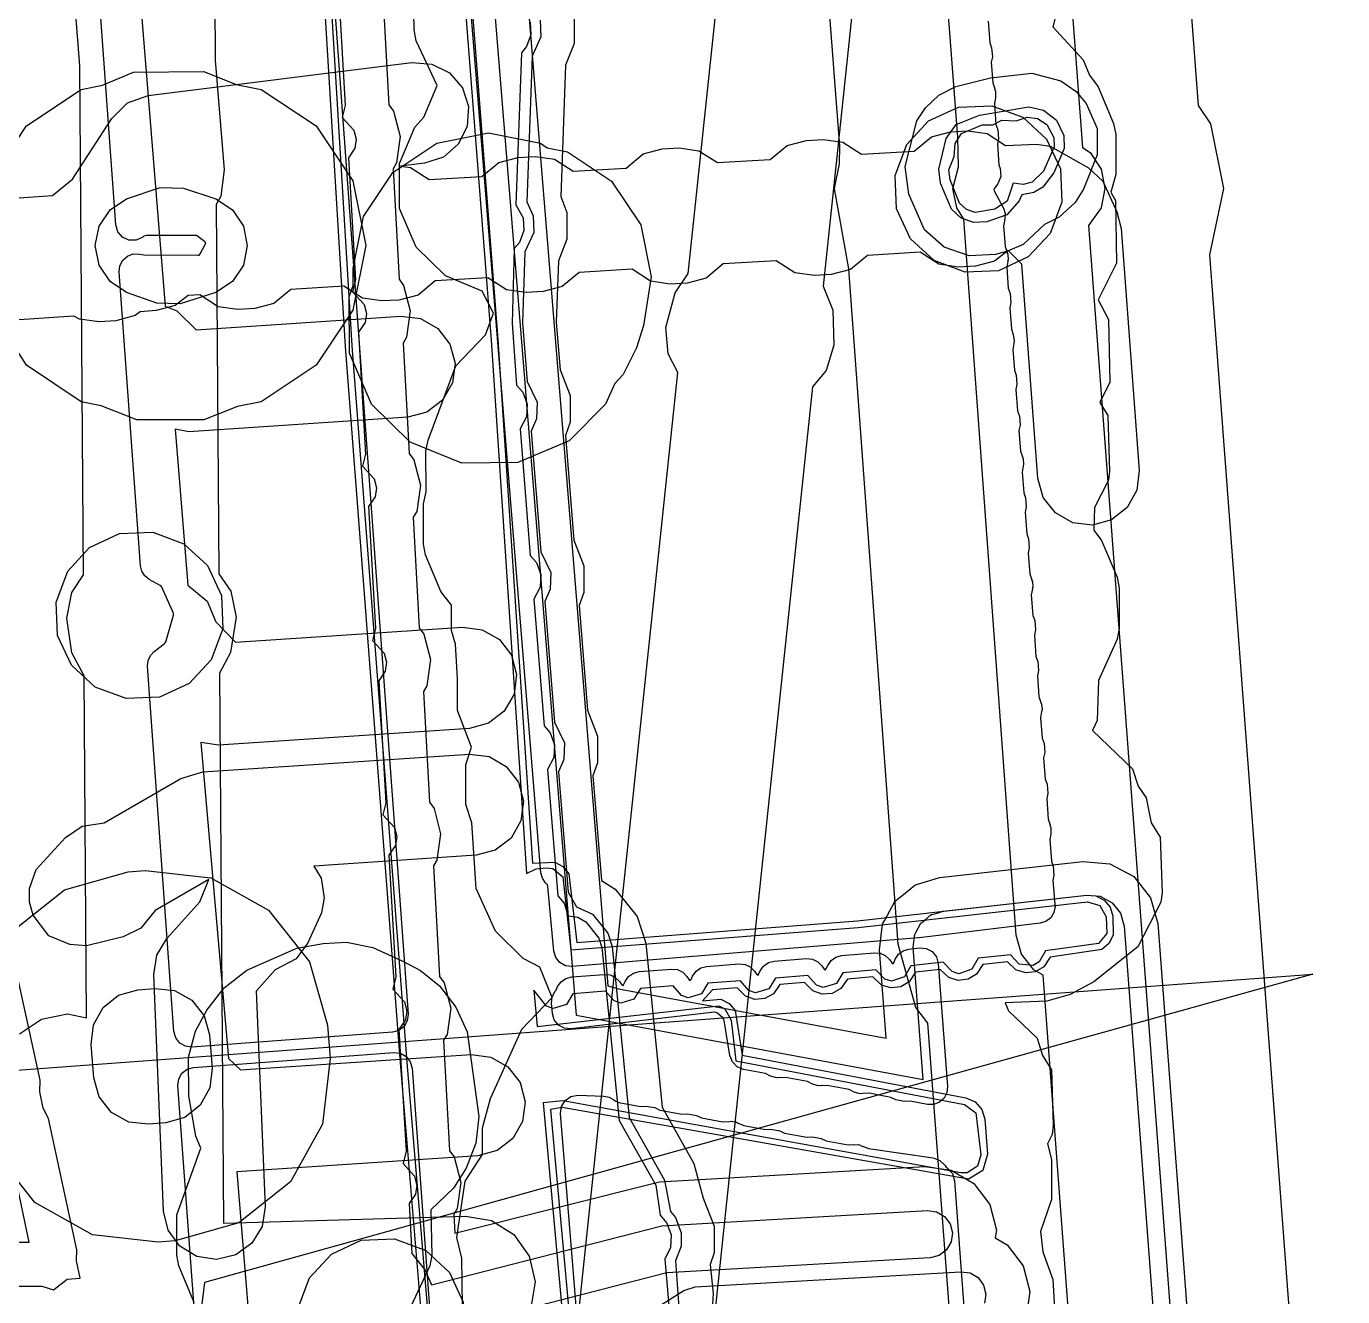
# Model space of a CAD drawing. Header units: metres. Extents: x -3943 to -3664, y 4962 to 6622.
# Drawn here: x -3840.07 to -3801.17, y 5818.59 to 5856.15 of the extents above; entities that cross this region are included whole.
import ezdxf

# ---------------------------------------------------------------- set-up
doc = ezdxf.new("R2010")
doc.units = ezdxf.units.M
doc.layers.add('AI_GREENING_EXCLUSIONS', color=1, linetype='Continuous')
doc.layers.add('AI_GREENING_LAWN', color=82, linetype='Continuous')

msp = doc.modelspace()

# ---------------------------------------------------------------- linework, layer by layer
at = {"layer": 'AI_GREENING_EXCLUSIONS'}
for points in [[(-3810.781, 5791.493), (-3813.428, 5826.678), (-3813.785, 5827.134), (-3814.308, 5829.014), (-3815.761, 5848.974), (-3816.189, 5851.352), (-3816.044, 5852.08), (-3816.034, 5852.603), (-3818.586, 5885.861)], [(-3807.28, 5791.613), (-3810.025, 5828.096), (-3810.301, 5828.251), (-3810.661, 5828.712), (-3810.818, 5829.276), (-3812.362, 5850.447), (-3812.575, 5850.778), (-3812.689, 5851.352), (-3812.528, 5851.996), (-3812.544, 5852.866), (-3815.096, 5886.124)], [(-3811.27, 5884.617), (-3808.858, 5852.56), (-3808.637, 5852.413), (-3808.312, 5851.926), (-3808.198, 5851.352), (-3808.312, 5850.778), (-3808.684, 5850.26), (-3804.401, 5793.328)], [(-3807.517, 5881.387), (-3805.442, 5853.809), (-3805.079, 5853.265), (-3804.698, 5851.352), (-3805.109, 5849.393), (-3801.172, 5797.068)], [(-3828.487, 5874.546), (-3826.336, 5846.867), (-3825.292, 5831.099), (-3825.004, 5831.236), (-3824.705, 5831.263), (-3824.511, 5831.243), (-3824.217, 5830.998), (-3823.983, 5828.844), (-3815.492, 5829.504), (-3808.713, 5830.262), (-3808.345, 5830.156), (-3808.161, 5829.821), (-3808.144, 5829.328), (-3808.383, 5829.029), (-3809.957, 5828.815), (-3810.141, 5828.492), (-3810.32, 5828.384), (-3810.727, 5828.421), (-3810.987, 5828.699), (-3811.945, 5828.592), (-3812.128, 5828.269), (-3812.515, 5828.137), (-3812.715, 5828.199), (-3812.975, 5828.477), (-3813.933, 5828.37), (-3814.116, 5828.047), (-3814.503, 5827.915), (-3814.702, 5827.977), (-3814.963, 5828.255), (-3815.939, 5828.165), (-3816.133, 5827.848), (-3816.524, 5827.729), (-3816.722, 5827.798), (-3816.972, 5828.085), (-3817.933, 5828.01), (-3818.127, 5827.693), (-3818.518, 5827.574), (-3818.716, 5827.643), (-3818.966, 5827.93), (-3819.927, 5827.855), (-3820.121, 5827.538), (-3820.512, 5827.419), (-3820.709, 5827.488), (-3820.96, 5827.775), (-3821.921, 5827.7), (-3822.115, 5827.383), (-3822.506, 5827.264), (-3822.703, 5827.333), (-3822.954, 5827.62), (-3823.915, 5827.545), (-3824.109, 5827.228), (-3824.5, 5827.109), (-3824.697, 5827.178), (-3825.077, 5827.653), (-3824.975, 5826.581), (-3819.601, 5827.188), (-3819.427, 5827.099), (-3819.241, 5826.765), (-3819.1, 5825.563), (-3812.349, 5824.269), (-3812.008, 5824.024), (-3811.862, 5822.787), (-3811.963, 5822.443), (-3812.269, 5822.255), (-3812.451, 5822.255), (-3824.216, 5824.377), (-3824.793, 5824.318), (-3821.187, 5784.617)], [(-3828.287, 5874.561), (-3826.136, 5846.882), (-3825.112, 5831.409), (-3824.452, 5831.434), (-3824.212, 5831.303), (-3824.04, 5831.091), (-3823.802, 5829.058), (-3815.51, 5829.703), (-3808.735, 5830.461), (-3808.463, 5830.437), (-3808.221, 5830.312), (-3808.045, 5830.103), (-3807.962, 5829.843), (-3807.952, 5829.273), (-3808.077, 5829.03), (-3808.286, 5828.854), (-3809.819, 5828.629), (-3810.004, 5828.345), (-3810.255, 5828.195), (-3810.546, 5828.16), (-3810.825, 5828.247), (-3811.08, 5828.488), (-3811.806, 5828.407), (-3811.992, 5828.123), (-3812.243, 5827.972), (-3812.533, 5827.938), (-3812.813, 5828.025), (-3813.067, 5828.266), (-3813.794, 5828.184), (-3813.979, 5827.901), (-3814.23, 5827.75), (-3814.521, 5827.715), (-3814.801, 5827.802), (-3815.055, 5828.043), (-3815.806, 5827.975), (-3816.002, 5827.698), (-3816.257, 5827.556), (-3816.549, 5827.531), (-3816.825, 5827.627), (-3817.072, 5827.877), (-3817.8, 5827.82), (-3817.995, 5827.543), (-3818.251, 5827.401), (-3818.543, 5827.376), (-3818.819, 5827.472), (-3819.066, 5827.722), (-3819.794, 5827.665), (-3820.084, 5827.335), (-3819.547, 5827.381), (-3819.303, 5827.256), (-3819.126, 5827.048), (-3818.918, 5825.732), (-3812.312, 5824.465), (-3812.035, 5824.346), (-3811.834, 5824.122), (-3811.746, 5823.834), (-3811.663, 5822.803), (-3811.805, 5822.321), (-3812.232, 5822.059), (-3824.235, 5824.178), (-3824.576, 5824.127), (-3820.988, 5784.637)], [(-3827.69, 5874.617), (-3823.817, 5826.912), (-3813.565, 5825.009), (-3813.86, 5828.917), (-3813.86, 5828.918), (-3813.86, 5828.918), (-3813.86, 5828.918), (-3813.86, 5828.918), (-3813.816, 5829.296), (-3813.815, 5829.298), (-3813.815, 5829.3), (-3813.783, 5829.356), (-3813.633, 5829.631), (-3813.626, 5829.637), (-3813.621, 5829.645), (-3813.507, 5829.734), (-3813.338, 5829.873), (-3813.325, 5829.877), (-3813.314, 5829.885), (-3813.154, 5829.93), (-3812.974, 5829.987), (-3808.735, 5830.461), (-3808.338, 5830.425), (-3807.986, 5830.237), (-3807.736, 5829.926), (-3807.627, 5829.542), (-3804.685, 5790.396)], [(-3826.693, 5874.698), (-3822.884, 5827.775), (-3822.568, 5827.691), (-3814.661, 5826.236), (-3814.857, 5828.842), (-3814.857, 5828.842), (-3814.769, 5829.6), (-3814.767, 5829.603), (-3814.766, 5829.607), (-3814.704, 5829.719), (-3814.403, 5830.269), (-3814.388, 5830.281), (-3814.38, 5830.297), (-3814.151, 5830.476), (-3813.813, 5830.753), (-3813.787, 5830.761), (-3813.765, 5830.778), (-3813.472, 5830.859), (-3813.085, 5830.98), (-3808.846, 5831.454), (-3808.052, 5831.383), (-3807.348, 5831.007), (-3806.847, 5830.385), (-3806.63, 5829.617), (-3803.789, 5791.869)], [(-3827.249, 5804.331), (-3829.011, 5825.505), (-3830.635, 5846.683), (-3832.306, 5874.134)], [(-3827.049, 5804.348), (-3828.811, 5825.522), (-3830.436, 5846.698), (-3832.106, 5874.151)], [(-3824.03, 5815.423), (-3820.815, 5845.914), (-3821.104, 5846.464), (-3821.176, 5847.242), (-3820.9, 5848.262), (-3820.508, 5848.833), (-3818.495, 5867.922)], [(-3814.527, 5867.413), (-3816.524, 5848.468), (-3816.235, 5847.749), (-3816.206, 5846.718), (-3816.437, 5845.972), (-3816.838, 5845.491), (-3820.049, 5815.031)], [(-3837.152, 5862.47), (-3835.965, 5847.875), (-3835.619, 5847.73), (-3835.053, 5847.174), (-3828.998, 5847.579), (-3828.417, 5847.504), (-3827.91, 5847.212), (-3827.553, 5846.748), (-3827.401, 5846.183), (-3827.477, 5845.602), (-3827.769, 5845.095), (-3828.232, 5844.738), (-3828.798, 5844.586), (-3835.265, 5844.153), (-3835.669, 5844.236), (-3835.294, 5839.623), (-3834.722, 5839.15), (-3834.465, 5838.537), (-3833.888, 5837.934), (-3827.177, 5838.383), (-3826.596, 5838.308), (-3826.089, 5838.016), (-3825.732, 5837.552), (-3825.58, 5836.987), (-3825.656, 5836.406), (-3825.947, 5835.899), (-3826.411, 5835.542), (-3826.976, 5835.39), (-3834.387, 5834.894), (-3834.909, 5834.974), (-3834.096, 5825.629), (-3833.736, 5825.293), (-3826.924, 5825.748), (-3826.344, 5825.673), (-3825.836, 5825.381), (-3825.48, 5824.917), (-3825.327, 5824.352), (-3825.403, 5823.771), (-3825.695, 5823.264), (-3826.159, 5822.907), (-3826.724, 5822.755), (-3833.853, 5822.278), (-3833.243, 5814.95)], [(-3834.51, 5858.672), (-3834.485, 5855.148), (-3834.225, 5851.902), (-3834.316, 5851.127), (-3834.455, 5850.878), (-3834.378, 5839.958), (-3834.029, 5839.444), (-3833.872, 5838.68), (-3834.031, 5837.635), (-3834.357, 5837.024), (-3834.243, 5820.76), (-3827.093, 5820.968), (-3826.323, 5820.838), (-3825.662, 5820.423), (-3825.21, 5819.787), (-3825.035, 5819.026), (-3825.165, 5818.257)], [(-3827.181, 5818.307), (-3827.199, 5819.732), (-3827.344, 5820.341), (-3827.102, 5822.008), (-3826.59, 5822.797), (-3826.59, 5823.582), (-3826.353, 5824.445), (-3825.423, 5826.498), (-3824.535, 5827.432), (-3824.898, 5828.335), (-3825.391, 5828.586), (-3826.201, 5829.396), (-3826.772, 5830.654), (-3826.905, 5832.6), (-3827.084, 5833.139), (-3827.084, 5834.326), (-3826.917, 5834.837), (-3827.323, 5835.919), (-3827.323, 5836.861), (-3827.383, 5837.883), (-3827.503, 5838.28), (-3827.503, 5839.033), (-3827.818, 5839.434), (-3828.271, 5840.517), (-3828.337, 5840.84), (-3828.337, 5842.027), (-3828.258, 5842.382), (-3828.262, 5843.59), (-3828.197, 5843.912), (-3827.379, 5846.104), (-3826.503, 5847.026), (-3826.261, 5847.664), (-3826.594, 5848.313), (-3827.685, 5848.768), (-3828.553, 5849.617), (-3829.045, 5850.757), (-3829.045, 5852.085), (-3828.591, 5853.168), (-3828.319, 5853.459), (-3827.929, 5854.392), (-3828.548, 5855.721), (-3828.613, 5856.044), (-3828.659, 5858.585)], [(-3840.266, 5826.363), (-3839.617, 5826.796), (-3838.852, 5826.948), (-3838.286, 5826.836), (-3838.357, 5836.941), (-3838.724, 5837.623), (-3838.869, 5838.645), (-3838.722, 5839.411), (-3838.378, 5839.934), (-3838.484, 5854.975), (-3838.716, 5857.88)], [(-3830.852, 5857.413), (-3830.643, 5853.807), (-3830.731, 5853.451), (-3830.388, 5853.074), (-3830.32, 5852.809), (-3830.357, 5852.539), (-3830.553, 5852.26), (-3830.344, 5848.654), (-3830.433, 5848.297), (-3830.089, 5847.92), (-3830.021, 5847.656), (-3830.058, 5847.385), (-3830.254, 5847.106), (-3830.045, 5843.5), (-3830.134, 5843.143), (-3829.791, 5842.767), (-3829.722, 5842.502), (-3829.759, 5842.232), (-3829.955, 5841.953), (-3829.746, 5838.347), (-3829.835, 5837.99), (-3829.492, 5837.613), (-3829.423, 5837.349), (-3829.461, 5837.078), (-3829.656, 5836.799), (-3829.447, 5833.193), (-3829.536, 5832.836), (-3829.193, 5832.46), (-3829.124, 5832.195), (-3829.162, 5831.925), (-3829.357, 5831.646), (-3829.148, 5828.04), (-3829.237, 5827.683), (-3828.894, 5827.306), (-3828.825, 5827.042), (-3828.863, 5826.771), (-3829.058, 5826.492), (-3828.849, 5822.886), (-3828.938, 5822.529), (-3828.595, 5822.152), (-3828.526, 5821.888), (-3828.564, 5821.618), (-3828.759, 5821.339), (-3828.674, 5819.87), (-3828.281, 5819.373), (-3828.097, 5818.941), (-3821.287, 5820.683), (-3813.442, 5821.138), (-3813.172, 5821.101), (-3812.936, 5820.962), (-3812.772, 5820.744), (-3812.703, 5820.48), (-3812.741, 5820.21), (-3812.879, 5819.974), (-3813.097, 5819.809), (-3813.361, 5819.741), (-3821.138, 5819.289), (-3827.137, 5817.743)], [(-3829.531, 5857.09), (-3829.354, 5853.82), (-3829.218, 5853.64), (-3829.022, 5852.885), (-3829.13, 5852.112), (-3829.232, 5851.937), (-3829.055, 5848.666), (-3828.919, 5848.486), (-3828.723, 5847.731), (-3828.831, 5846.958), (-3828.933, 5846.783), (-3828.756, 5843.513), (-3828.62, 5843.333), (-3828.424, 5842.578), (-3828.532, 5841.805), (-3828.634, 5841.63), (-3828.457, 5838.359), (-3828.321, 5838.179), (-3828.125, 5837.424), (-3828.233, 5836.651), (-3828.335, 5836.476), (-3828.158, 5833.206), (-3828.022, 5833.026), (-3827.826, 5832.271), (-3827.934, 5831.498), (-3828.036, 5831.323), (-3827.859, 5828.052), (-3827.723, 5827.872), (-3827.527, 5827.117), (-3827.635, 5826.344), (-3827.738, 5826.169), (-3827.56, 5822.898), (-3827.424, 5822.719), (-3827.228, 5821.963), (-3827.336, 5821.191), (-3827.439, 5821.016), (-3827.406, 5820.462), (-3821.362, 5821.981), (-3813.518, 5822.436), (-3812.745, 5822.329), (-3812.072, 5821.933), (-3811.601, 5821.311), (-3811.405, 5820.555), (-3811.436, 5820.33), (-3811.081, 5820.121), (-3810.611, 5819.497), (-3810.416, 5818.742), (-3810.524, 5817.969)], [(-3825.179, 5856.268), (-3825.159, 5855.894), (-3825.284, 5855.544), (-3825.44, 5855.362), (-3825.603, 5850.869), (-3825.389, 5850.482), (-3825.37, 5850.108), (-3825.495, 5849.757), (-3825.65, 5849.576), (-3825.71, 5847.368), (-3825.583, 5845.536), (-3825.397, 5845.325), (-3825.272, 5844.975), (-3825.292, 5844.6), (-3825.477, 5844.241), (-3825.177, 5840.502), (-3824.991, 5840.291), (-3824.866, 5839.941), (-3824.886, 5839.567), (-3825.071, 5839.208), (-3824.771, 5835.469), (-3824.585, 5835.257), (-3824.46, 5834.907), (-3824.48, 5834.533), (-3824.666, 5834.174), (-3824.365, 5830.435), (-3824.179, 5830.224), (-3824.054, 5829.852), (-3823.772, 5829.813), (-3823.538, 5829.673), (-3823.147, 5829.187), (-3823.059, 5828.91), (-3822.552, 5823.797), (-3821.472, 5821.883), (-3821.341, 5820.994), (-3821.14, 5820.766), (-3821.015, 5820.416), (-3821.034, 5820.042), (-3821.206, 5819.697), (-3821.08, 5818.329)], [(-3824.885, 5856.328), (-3824.865, 5855.834), (-3825.125, 5855.26), (-3825.281, 5850.953), (-3825.095, 5850.541), (-3825.076, 5850.048), (-3825.336, 5849.474), (-3825.41, 5847.375), (-3825.274, 5845.644), (-3824.978, 5845.034), (-3824.997, 5844.541), (-3825.152, 5844.174), (-3824.868, 5840.61), (-3824.572, 5840), (-3824.591, 5839.507), (-3824.746, 5839.14), (-3824.462, 5835.576), (-3824.166, 5834.967), (-3824.186, 5834.473), (-3824.34, 5834.107), (-3824.056, 5830.543), (-3823.816, 5830.117), (-3823.337, 5829.896), (-3822.886, 5829.335), (-3822.76, 5828.94), (-3822.257, 5823.883), (-3821.211, 5822.03), (-3821.036, 5821.104), (-3820.891, 5820.934), (-3820.721, 5820.476), (-3820.721, 5820.08), (-3820.882, 5819.644), (-3820.787, 5818.266)], [(-3823.885, 5856.428), (-3823.885, 5855.637), (-3824.132, 5854.996), (-3824.273, 5851.116), (-3824.095, 5850.642), (-3824.095, 5849.85), (-3824.342, 5849.21), (-3824.408, 5847.397), (-3824.295, 5845.993), (-3823.998, 5845.232), (-3823.998, 5844.44), (-3824.138, 5844.053), (-3823.889, 5840.959), (-3823.592, 5840.198), (-3823.592, 5839.407), (-3823.732, 5839.02), (-3823.483, 5835.925), (-3823.186, 5835.164), (-3823.186, 5834.373), (-3823.326, 5833.986), (-3823.077, 5830.892), (-3822.667, 5830.638), (-3822.016, 5829.829), (-3821.765, 5829.039), (-3821.282, 5824.192), (-3820.34, 5822.522), (-3820.067, 5821.5), (-3819.74, 5820.673), (-3819.74, 5819.882), (-3819.864, 5819.537), (-3819.775, 5818.682), (-3819.809, 5818.056)], [(-3809.629, 5856.554), (-3809.738, 5856.133), (-3808.841, 5855.15), (-3808.652, 5854.698), (-3808.396, 5854.356), (-3807.943, 5853.273), (-3807.878, 5852.95), (-3807.878, 5851.763), (-3808.026, 5851.242), (-3807.887, 5850.998), (-3807.852, 5849.146), (-3808.394, 5848.059), (-3808.09, 5847.477), (-3808.054, 5845.625), (-3808.347, 5845.023), (-3808.112, 5844.638), (-3808.059, 5842.997), (-3808.09, 5842.726), (-3808.508, 5841.916), (-3808.522, 5841.254), (-3808.294, 5840.94), (-3807.84, 5839.856), (-3807.775, 5839.534), (-3807.775, 5838.347), (-3807.84, 5838.024), (-3808.383, 5836.808), (-3808.429, 5835.621), (-3808.565, 5835.324), (-3807.378, 5834.198), (-3807.219, 5833.685), (-3806.98, 5833.332), (-3806.826, 5832.597), (-3806.563, 5832.169), (-3806.509, 5830.528), (-3806.541, 5830.257), (-3807.224, 5828.932), (-3808.526, 5827.898), (-3809.221, 5827.521), (-3809.918, 5827.329), (-3811.142, 5827.275), (-3811.043, 5827.036), (-3810.201, 5826.236), (-3810.041, 5825.723), (-3809.779, 5825.296), (-3809.725, 5823.655), (-3809.757, 5823.383), (-3809.899, 5823.107), (-3809.775, 5822.645), (-3809.775, 5821.457), (-3810.099, 5820.517), (-3810.033, 5819.918), (-3809.741, 5819.097), (-3809.66, 5817.734)], [(-3840.999, 5851.028), (-3839.296, 5851.142), (-3838.707, 5851.628), (-3837.543, 5853.425), (-3837.081, 5853.88), (-3836.47, 5854.098), (-3828.674, 5855.073), (-3828.09, 5855.031), (-3827.567, 5854.769), (-3827.184, 5854.326), (-3826.999, 5853.771), (-3827.041, 5853.187), (-3827.304, 5852.664), (-3827.746, 5852.281), (-3828.301, 5852.096), (-3829.01, 5852.008), (-3828.716, 5851.967), (-3828.167, 5851.613), (-3826.606, 5851.705), (-3826.102, 5852.121), (-3825.536, 5852.269), (-3825.037, 5852.298), (-3824.457, 5852.218), (-3823.908, 5851.864), (-3822.347, 5851.956), (-3821.844, 5852.372), (-3821.277, 5852.52), (-3820.778, 5852.549), (-3820.198, 5852.469), (-3819.649, 5852.115), (-3818.089, 5852.207), (-3817.585, 5852.623), (-3817.019, 5852.771), (-3816.52, 5852.801), (-3815.94, 5852.72), (-3815.391, 5852.366), (-3813.83, 5852.458), (-3813.326, 5852.875), (-3812.76, 5853.022), (-3812.261, 5853.052), (-3811.681, 5852.972), (-3811.132, 5852.618), (-3810.217, 5852.666), (-3809.818, 5852.598), (-3808.687, 5851.964), (-3808.255, 5851.569), (-3807.845, 5850.659), (-3807.722, 5850.166), (-3807.186, 5843.009), (-3807.257, 5842.428), (-3807.544, 5841.918), (-3808.005, 5841.557), (-3808.569, 5841.401), (-3809.15, 5841.471), (-3809.66, 5841.759), (-3810.02, 5842.22), (-3810.177, 5842.784), (-3810.652, 5849.112), (-3811.054, 5849.514), (-3811.459, 5849.207), (-3812.025, 5849.059), (-3812.525, 5849.029), (-3813.104, 5849.11), (-3813.653, 5849.464), (-3815.214, 5849.372), (-3815.718, 5848.955), (-3816.284, 5848.808), (-3816.783, 5848.778), (-3817.363, 5848.858), (-3817.912, 5849.212), (-3819.473, 5849.12), (-3819.976, 5848.704), (-3820.543, 5848.556), (-3821.042, 5848.527), (-3821.621, 5848.607), (-3822.17, 5848.961), (-3823.731, 5848.869), (-3824.235, 5848.453), (-3824.801, 5848.305), (-3825.3, 5848.276), (-3825.88, 5848.356), (-3826.429, 5848.71), (-3827.99, 5848.618), (-3828.493, 5848.202), (-3829.06, 5848.054), (-3829.559, 5848.025), (-3830.139, 5848.105), (-3830.688, 5848.459), (-3832.249, 5848.367), (-3832.752, 5847.951), (-3833.318, 5847.803), (-3833.817, 5847.773), (-3834.397, 5847.854), (-3834.946, 5848.208), (-3835.286, 5848.188), (-3835.67, 5847.892), (-3836.235, 5847.74), (-3836.706, 5847.708), (-3836.856, 5847.593), (-3837.421, 5847.442), (-3837.92, 5847.409), (-3838.5, 5847.485), (-3838.66, 5847.577), (-3840.72, 5847.44)], [(-3841.151, 5851.576), (-3840.068, 5853.199), (-3838.445, 5854.282), (-3837.818, 5854.407), (-3836.902, 5854.79), (-3834.826, 5854.81), (-3833.864, 5854.429), (-3833.128, 5854.282), (-3831.505, 5853.199), (-3830.422, 5851.576), (-3830.041, 5849.663), (-3830.422, 5847.75), (-3831.505, 5846.127), (-3833.128, 5845.044), (-3833.827, 5844.904), (-3834.826, 5844.508), (-3836.804, 5844.508), (-3837.854, 5844.926), (-3838.445, 5845.044), (-3840.068, 5846.127), (-3841.169, 5847.841)], [(-3835.104, 5818.413), (-3835.557, 5819.496), (-3835.623, 5819.819), (-3835.623, 5821.006), (-3834.913, 5822.979), (-3835.055, 5823.33), (-3835.267, 5824.529), (-3835.278, 5825.667), (-3835.074, 5826.434), (-3835.074, 5826.434), (-3834.739, 5827.064), (-3834.22, 5827.724), (-3833.548, 5828.238), (-3832.074, 5828.892), (-3831.301, 5829.035), (-3830.61, 5829.066), (-3829.833, 5828.915), (-3828.92, 5828.496), (-3828.421, 5828.228), (-3827.863, 5827.776), (-3827.373, 5827.149), (-3827.044, 5826.419), (-3826.693, 5823.92), (-3826.79, 5823.131), (-3827.068, 5822.392), (-3827.45, 5821.793), (-3828.116, 5821.161), (-3828.084, 5819.819), (-3828.149, 5819.496), (-3828.78, 5818.149)], [(-3843.781, 5818.896), (-3839.613, 5818.897), (-3839.262, 5818.788), (-3838.866, 5819.109), (-3838.477, 5819.138), (-3838.589, 5819.65), (-3838.574, 5819.971), (-3839.417, 5823.856), (-3839.568, 5824.16), (-3839.674, 5824.648), (-3839.664, 5824.989), (-3840.507, 5828.874)], [(-3843.382, 5820.196), (-3839.988, 5820.197), (-3840.687, 5823.53)], [(-3823.082, 5817.231), (-3820.638, 5818.774), (-3820.304, 5818.881), (-3812.452, 5819.327), (-3812.182, 5819.289), (-3811.946, 5819.151), (-3811.782, 5818.933), (-3811.714, 5818.668), (-3811.752, 5818.398)]]:
    msp.add_lwpolyline(points, dxfattribs=at)
for points in [[(-3811.432, 5849.402), (-3812.211, 5849.357), (-3812.948, 5849.614), (-3813.531, 5850.133), (-3813.996, 5851.182), (-3814.101, 5852.001), (-3813.751, 5853.356), (-3813.502, 5853.738), (-3813.102, 5854.107), (-3812.6, 5854.364), (-3811.575, 5854.627), (-3810.357, 5854.761), (-3809.496, 5854.531), (-3809.05, 5854.214), (-3808.751, 5853.865), (-3808.431, 5853.128), (-3808.422, 5852.348), (-3808.828, 5851.334), (-3809.075, 5850.941), (-3809.551, 5850.503), (-3809.98, 5850.289), (-3810.616, 5849.697), (-3811.078, 5849.496), (-3811.432, 5849.402)], [(-3810.621, 5853.457), (-3809.922, 5852.81), (-3809.513, 5851.928), (-3809.474, 5850.942), (-3809.815, 5850.025), (-3810.462, 5849.326), (-3811.344, 5848.917), (-3812.33, 5848.878), (-3813.247, 5849.219), (-3813.946, 5849.866), (-3814.355, 5850.748), (-3814.394, 5851.734), (-3814.053, 5852.651), (-3813.406, 5853.35), (-3812.524, 5853.759), (-3811.538, 5853.798), (-3810.621, 5853.457)], [(-3812.732, 5850.735), (-3813.051, 5851.509), (-3813.104, 5851.922), (-3812.893, 5852.827), (-3812.592, 5853.24), (-3811.901, 5853.521), (-3810.449, 5853.762), (-3810.009, 5853.67), (-3809.631, 5853.374), (-3809.409, 5852.922), (-3809.405, 5852.531), (-3809.709, 5851.811), (-3810.029, 5851.391), (-3810.301, 5851.235), (-3810.657, 5851.167), (-3810.727, 5850.983), (-3811.097, 5850.575), (-3811.683, 5850.37), (-3812.073, 5850.347), (-3812.441, 5850.476), (-3812.732, 5850.735)], [(-3812.493, 5850.916), (-3812.767, 5851.607), (-3812.805, 5851.898), (-3812.648, 5852.295), (-3812.627, 5852.681), (-3812.435, 5852.979), (-3811.826, 5853.231), (-3811.512, 5853.232), (-3811.24, 5853.371), (-3810.816, 5853.354), (-3810.494, 5853.46), (-3810.185, 5853.418), (-3809.912, 5853.24), (-3809.703, 5852.86), (-3809.699, 5852.586), (-3810.016, 5851.867), (-3810.351, 5851.54), (-3810.611, 5851.469), (-3810.907, 5851.508), (-3811.084, 5850.981), (-3811.447, 5850.742), (-3812.031, 5850.644), (-3812.289, 5850.734), (-3812.493, 5850.916)], [(-3829.236, 5851.822), (-3827.939, 5852.69), (-3826.408, 5852.994), (-3824.877, 5852.69), (-3824.678, 5852.556), (-3824.075, 5852.437), (-3822.778, 5851.569), (-3821.91, 5850.272), (-3821.606, 5848.741), (-3821.827, 5847.3), (-3822.039, 5846.645), (-3822.432, 5845.855), (-3822.681, 5845.588), (-3822.953, 5844.975), (-3824.033, 5843.895), (-3825.542, 5843.248), (-3827.203, 5843.232), (-3828.725, 5843.852), (-3829.869, 5844.975), (-3830.516, 5846.484), (-3830.532, 5848.145), (-3830.408, 5848.481), (-3830.408, 5848.994), (-3830.104, 5850.525), (-3829.236, 5851.822)], [(-3833.655, 5850.237), (-3833.541, 5849.663), (-3833.655, 5849.089), (-3833.98, 5848.602), (-3834.467, 5848.277), (-3835.518, 5847.939), (-3836.209, 5847.958), (-3837.106, 5848.277), (-3837.593, 5848.602), (-3837.918, 5849.089), (-3838.032, 5849.663), (-3837.918, 5850.237), (-3837.593, 5850.724), (-3837.106, 5851.049), (-3836.112, 5851.379), (-3835.421, 5851.36), (-3834.467, 5851.049), (-3833.98, 5850.724), (-3833.655, 5850.237)], [(-3836.33, 5841.189), (-3835.413, 5840.848), (-3834.714, 5840.201), (-3834.305, 5839.319), (-3834.266, 5838.333), (-3834.607, 5837.416), (-3835.254, 5836.717), (-3836.136, 5836.308), (-3837.122, 5836.269), (-3838.039, 5836.61), (-3838.738, 5837.257), (-3839.147, 5838.139), (-3839.186, 5839.125), (-3838.845, 5840.042), (-3838.198, 5840.741), (-3837.316, 5841.15), (-3836.33, 5841.189)], [(-3839.977, 5830.255), (-3839.975, 5830.66), (-3839.782, 5831.213), (-3838.906, 5832.168), (-3838.422, 5832.498), (-3837.765, 5832.602), (-3835.507, 5833.905), (-3834.857, 5834.103), (-3826.975, 5834.63), (-3826.395, 5834.555), (-3825.887, 5834.263), (-3825.53, 5833.799), (-3825.378, 5833.234), (-3825.454, 5832.653), (-3825.746, 5832.146), (-3826.21, 5831.789), (-3826.775, 5831.637), (-3831.575, 5831.316), (-3831.359, 5830.961), (-3831.266, 5830.383), (-3831.351, 5829.938), (-3831.751, 5829.052), (-3832.095, 5828.577), (-3832.717, 5828.251), (-3833.28, 5827.625), (-3833.014, 5821.246), (-3833.104, 5820.668), (-3833.409, 5820.168), (-3833.882, 5819.823), (-3834.45, 5819.685), (-3835.029, 5819.775), (-3835.528, 5820.08), (-3835.874, 5820.553), (-3836.012, 5821.121), (-3836.303, 5828.112), (-3836.216, 5828.683), (-3835.919, 5829.178), (-3834.946, 5830.259), (-3834.675, 5830.921), (-3836.265, 5830.003), (-3836.683, 5829.486), (-3837.211, 5829.232), (-3838.294, 5828.964), (-3838.786, 5828.996), (-3839.403, 5829.261), (-3839.87, 5829.864), (-3839.977, 5830.255)], [(-3841.027, 5822.9), (-3841.561, 5824.777), (-3841.641, 5825.763), (-3841.416, 5827.701), (-3840.467, 5829.405), (-3838.938, 5830.617), (-3837.061, 5831.151), (-3836.555, 5831.192), (-3834.617, 5830.967), (-3832.913, 5830.018), (-3831.701, 5828.489), (-3831.167, 5826.612), (-3831.087, 5825.626), (-3831.312, 5823.688), (-3832.261, 5821.984), (-3833.791, 5820.772), (-3835.667, 5820.238), (-3836.173, 5820.197), (-3838.111, 5820.422), (-3839.815, 5821.371), (-3841.027, 5822.9)], [(-3834.801, 5819.009), (-3838.985, 5785.274), (-3841.942, 5825.165), (-3802.052, 5828.122), (-3834.801, 5819.009)], [(-3838.072, 5825.06), (-3838.152, 5826.046), (-3838.085, 5826.627), (-3837.8, 5827.138), (-3837.341, 5827.502), (-3836.778, 5827.662), (-3836.272, 5827.703), (-3835.691, 5827.636), (-3835.18, 5827.351), (-3834.816, 5826.892), (-3834.656, 5826.329), (-3834.576, 5825.343), (-3834.643, 5824.762), (-3834.928, 5824.251), (-3835.387, 5823.887), (-3835.95, 5823.727), (-3836.456, 5823.686), (-3837.037, 5823.753), (-3837.548, 5824.038), (-3837.912, 5824.497), (-3838.072, 5825.06)], [(-3828.268, 5819.955), (-3827.569, 5819.308), (-3827.16, 5818.426), (-3827.121, 5817.44), (-3827.462, 5816.523), (-3828.109, 5815.824), (-3828.991, 5815.415), (-3829.977, 5815.376), (-3830.894, 5815.717), (-3831.593, 5816.364), (-3832.002, 5817.246), (-3832.041, 5818.232), (-3831.7, 5819.149), (-3831.053, 5819.848), (-3830.171, 5820.257), (-3829.185, 5820.296), (-3828.268, 5819.955)]]:
    msp.add_lwpolyline(points, close=True, dxfattribs=at)
at = {"layer": 'AI_GREENING_LAWN'}
for points in [[(-3832.344, 5875.644), (-3828.787, 5826.942), (-3828.811, 5826.748), (-3828.907, 5826.578), (-3829.06, 5826.459), (-3829.248, 5826.406), (-3835.17, 5825.968), (-3835.364, 5825.991), (-3835.534, 5826.088), (-3835.654, 5826.242), (-3835.706, 5826.43), (-3836.485, 5837.23), (-3836.469, 5837.395), (-3836.401, 5837.545), (-3836.287, 5837.665), (-3835.991, 5837.888), (-3835.964, 5837.916), (-3835.948, 5837.951), (-3835.72, 5838.735), (-3835.715, 5838.777), (-3835.726, 5838.818), (-3836.064, 5839.561), (-3836.086, 5839.593), (-3836.116, 5839.617), (-3836.441, 5839.795), (-3836.571, 5839.897), (-3836.66, 5840.037), (-3836.699, 5840.197), (-3837.326, 5848.886), (-3837.306, 5849.068), (-3837.221, 5849.231), (-3837.083, 5849.352), (-3836.911, 5849.415), (-3836.728, 5849.412), (-3836.598, 5849.386), (-3834.999, 5849.376), (-3834.958, 5849.383), (-3834.933, 5849.416), (-3834.775, 5849.711), (-3834.763, 5849.748), (-3834.79, 5849.777), (-3835.009, 5849.939), (-3835.043, 5849.957), (-3835.081, 5849.963), (-3836.521, 5849.962), (-3836.521, 5849.962), (-3836.559, 5849.955), (-3836.593, 5849.938), (-3836.63, 5849.911), (-3836.823, 5849.823), (-3837.035, 5849.824), (-3837.228, 5849.912), (-3837.367, 5850.073), (-3837.427, 5850.276), (-3839.224, 5875.183)], [(-3811.647, 5856.293), (-3811.599, 5855.659), (-3811.544, 5855.508), (-3811.524, 5855.241), (-3811.556, 5855.083), (-3811.511, 5854.473), (-3811.453, 5854.299), (-3811.459, 5854.297), (-3811.431, 5854.226), (-3811.432, 5854.036), (-3811.465, 5853.874), (-3811.417, 5853.24), (-3811.362, 5853.089), (-3811.342, 5852.821), (-3811.374, 5852.664), (-3811.329, 5852.054), (-3811.293, 5851.944), (-3811.273, 5851.709), (-3811.364, 5851.491), (-3811.46, 5851.36), (-3811.478, 5851.322), (-3811.466, 5851.281), (-3811.199, 5850.77), (-3811.148, 5850.61), (-3811.152, 5850.441), (-3811.192, 5850.245), (-3811.147, 5849.635), (-3811.089, 5849.461), (-3811.092, 5849.461), (-3811.07, 5849.409), (-3811.058, 5849.246), (-3811.072, 5849.193), (-3811.069, 5849.192), (-3811.1, 5849.012), (-3811.053, 5848.402), (-3810.998, 5848.251), (-3810.978, 5847.984), (-3811.009, 5847.826), (-3810.962, 5847.192), (-3810.905, 5847.036), (-3810.876, 5846.849), (-3810.893, 5846.774), (-3810.887, 5846.773), (-3810.918, 5846.593), (-3810.871, 5845.983), (-3810.816, 5845.832), (-3810.796, 5845.565), (-3810.827, 5845.407), (-3810.78, 5844.773), (-3810.725, 5844.622), (-3810.705, 5844.355), (-3810.737, 5844.198), (-3810.692, 5843.587), (-3810.634, 5843.414), (-3810.637, 5843.413), (-3810.615, 5843.362), (-3810.603, 5843.199), (-3810.616, 5843.145), (-3810.614, 5843.145), (-3810.645, 5842.965), (-3810.598, 5842.354), (-3810.543, 5842.203), (-3810.523, 5841.936), (-3810.554, 5841.778), (-3810.507, 5841.145), (-3810.452, 5840.994), (-3810.432, 5840.726), (-3810.463, 5840.569), (-3810.419, 5839.959), (-3810.361, 5839.785), (-3810.364, 5839.784), (-3810.342, 5839.733), (-3810.329, 5839.57), (-3810.343, 5839.516), (-3810.341, 5839.516), (-3810.372, 5839.336), (-3810.325, 5838.725), (-3810.27, 5838.575), (-3810.25, 5838.307), (-3810.281, 5838.15), (-3810.234, 5837.516), (-3810.179, 5837.365), (-3810.159, 5837.098), (-3810.19, 5836.941), (-3810.146, 5836.33), (-3810.088, 5836.157), (-3810.09, 5836.156), (-3810.069, 5836.105), (-3810.056, 5835.942), (-3810.07, 5835.888), (-3810.068, 5835.887), (-3810.099, 5835.707), (-3810.052, 5835.097), (-3809.997, 5834.946), (-3809.977, 5834.679), (-3810.008, 5834.521), (-3809.961, 5833.888), (-3809.906, 5833.736), (-3809.886, 5833.469), (-3809.917, 5833.312), (-3809.873, 5832.701), (-3809.815, 5832.528), (-3809.821, 5832.526), (-3809.793, 5832.455), (-3809.794, 5832.265), (-3809.826, 5832.102), (-3809.778, 5831.469), (-3809.724, 5831.317), (-3809.704, 5831.05), (-3809.735, 5830.893), (-3809.682, 5830.191), (-3809.683, 5830.191), (-3809.672, 5830.121), (-3809.706, 5829.945), (-3809.8, 5829.793), (-3809.941, 5829.684), (-3810.112, 5829.631), (-3813.689, 5829.202), (-3813.707, 5829.201), (-3823.942, 5828.348), (-3824.135, 5828.37), (-3824.305, 5828.464), (-3824.426, 5828.615), (-3824.481, 5828.801), (-3824.655, 5830.716), (-3824.669, 5830.761), (-3824.7, 5830.799), (-3824.732, 5830.824), (-3824.821, 5830.962), (-3824.861, 5831.122), (-3828.286, 5873.318)], [(-3823.695, 5816.734), (-3824.284, 5824.003), (-3824.257, 5824.209), (-3824.148, 5824.387), (-3823.976, 5824.505), (-3823.771, 5824.543), (-3823.008, 5824.521), (-3822.85, 5824.491), (-3822.709, 5824.412), (-3822.667, 5824.378), (-3822.558, 5824.328), (-3821.919, 5824.211), (-3821.759, 5824.225), (-3821.496, 5824.177), (-3821.496, 5824.177), (-3821.351, 5824.106), (-3820.69, 5823.984), (-3820.529, 5823.998), (-3820.266, 5823.949), (-3820.122, 5823.879), (-3819.483, 5823.759), (-3819.301, 5823.771), (-3819.301, 5823.768), (-3819.246, 5823.776), (-3819.085, 5823.747), (-3819.037, 5823.719), (-3819.036, 5823.722), (-3818.87, 5823.646), (-3818.231, 5823.529), (-3818.071, 5823.543), (-3817.807, 5823.495), (-3817.663, 5823.424), (-3817.001, 5823.302), (-3816.841, 5823.316), (-3816.578, 5823.267), (-3816.434, 5823.197), (-3815.789, 5823.076), (-3815.624, 5823.083), (-3815.624, 5823.079), (-3815.469, 5823.084), (-3815.356, 5823.032), (-3815.353, 5823.039), (-3815.179, 5822.966), (-3813.275, 5822.694), (-3813.072, 5822.618), (-3812.92, 5822.463), (-3812.891, 5822.415), (-3812.861, 5822.396), (-3812.705, 5822.231), (-3812.638, 5822.015), (-3810.118, 5787.906)]]:
    msp.add_lwpolyline(points, dxfattribs=at)
for points in [[(-3822.422, 5827.808), (-3822.375, 5827.91), (-3822.274, 5828.054), (-3822.13, 5828.154), (-3821.96, 5828.199), (-3820.999, 5828.273), (-3820.826, 5828.257), (-3820.67, 5828.182), (-3820.548, 5828.058), (-3820.48, 5827.959), (-3820.451, 5827.932), (-3820.428, 5827.963), (-3820.381, 5828.065), (-3820.28, 5828.209), (-3820.136, 5828.309), (-3819.966, 5828.354), (-3819.005, 5828.428), (-3818.832, 5828.412), (-3818.676, 5828.337), (-3818.554, 5828.213), (-3818.486, 5828.114), (-3818.457, 5828.087), (-3818.434, 5828.118), (-3818.387, 5828.22), (-3818.286, 5828.364), (-3818.142, 5828.464), (-3817.972, 5828.509), (-3817.011, 5828.583), (-3816.838, 5828.567), (-3816.682, 5828.492), (-3816.56, 5828.368), (-3816.492, 5828.269), (-3816.463, 5828.242), (-3816.44, 5828.273), (-3816.389, 5828.382), (-3816.29, 5828.525), (-3816.148, 5828.625), (-3815.98, 5828.671), (-3815.012, 5828.758), (-3814.843, 5828.745), (-3814.688, 5828.675), (-3814.565, 5828.558), (-3814.489, 5828.455), (-3814.459, 5828.429), (-3814.437, 5828.461), (-3814.393, 5828.564), (-3814.298, 5828.712), (-3814.157, 5828.817), (-3813.988, 5828.867), (-3813.676, 5828.902), (-3813.478, 5828.884), (-3813.302, 5828.79), (-3813.177, 5828.635), (-3813.122, 5828.443), (-3812.847, 5824.8), (-3812.867, 5824.619), (-3812.951, 5824.457), (-3813.087, 5824.335), (-3813.257, 5824.271), (-3813.44, 5824.272), (-3813.955, 5824.37), (-3814.115, 5824.356), (-3814.378, 5824.407), (-3814.522, 5824.478), (-3815.166, 5824.602), (-3815.348, 5824.591), (-3815.349, 5824.598), (-3815.425, 5824.589), (-3815.608, 5824.639), (-3815.756, 5824.713), (-3816.4, 5824.837), (-3816.582, 5824.826), (-3816.583, 5824.833), (-3816.659, 5824.824), (-3816.842, 5824.874), (-3816.99, 5824.948), (-3817.634, 5825.072), (-3817.816, 5825.061), (-3817.817, 5825.068), (-3817.893, 5825.059), (-3818.076, 5825.109), (-3818.224, 5825.183), (-3818.879, 5825.309), (-3819.066, 5825.386), (-3819.206, 5825.531), (-3819.278, 5825.72), (-3819.445, 5826.757), (-3819.459, 5826.796), (-3819.485, 5826.828), (-3819.645, 5826.968), (-3819.688, 5826.992), (-3819.736, 5826.996), (-3823.968, 5826.506), (-3824.166, 5826.523), (-3824.343, 5826.616), (-3824.468, 5826.77), (-3824.524, 5826.962), (-3824.548, 5827.267), (-3824.531, 5827.446), (-3824.45, 5827.607), (-3824.416, 5827.653), (-3824.369, 5827.755), (-3824.268, 5827.899), (-3824.124, 5827.999), (-3823.954, 5828.044), (-3822.993, 5828.118), (-3822.82, 5828.102), (-3822.664, 5828.027), (-3822.542, 5827.903), (-3822.474, 5827.804), (-3822.445, 5827.777), (-3822.422, 5827.808)], [(-3825.886, 5784.805), (-3826.046, 5784.686), (-3826.239, 5784.639), (-3830.441, 5784.469), (-3830.672, 5784.515), (-3831.815, 5785.048), (-3832.027, 5785.236), (-3832.696, 5786.302), (-3832.771, 5786.531), (-3835.59, 5824.834), (-3835.566, 5825.027), (-3835.47, 5825.197), (-3835.316, 5825.317), (-3835.128, 5825.369), (-3829.206, 5825.808), (-3829.013, 5825.784), (-3828.843, 5825.688), (-3828.723, 5825.534), (-3828.671, 5825.345), (-3825.76, 5785.174), (-3825.786, 5784.977), (-3825.886, 5784.805)]]:
    msp.add_lwpolyline(points, close=True, dxfattribs=at)

doc.saveas('drawing.dxf')
